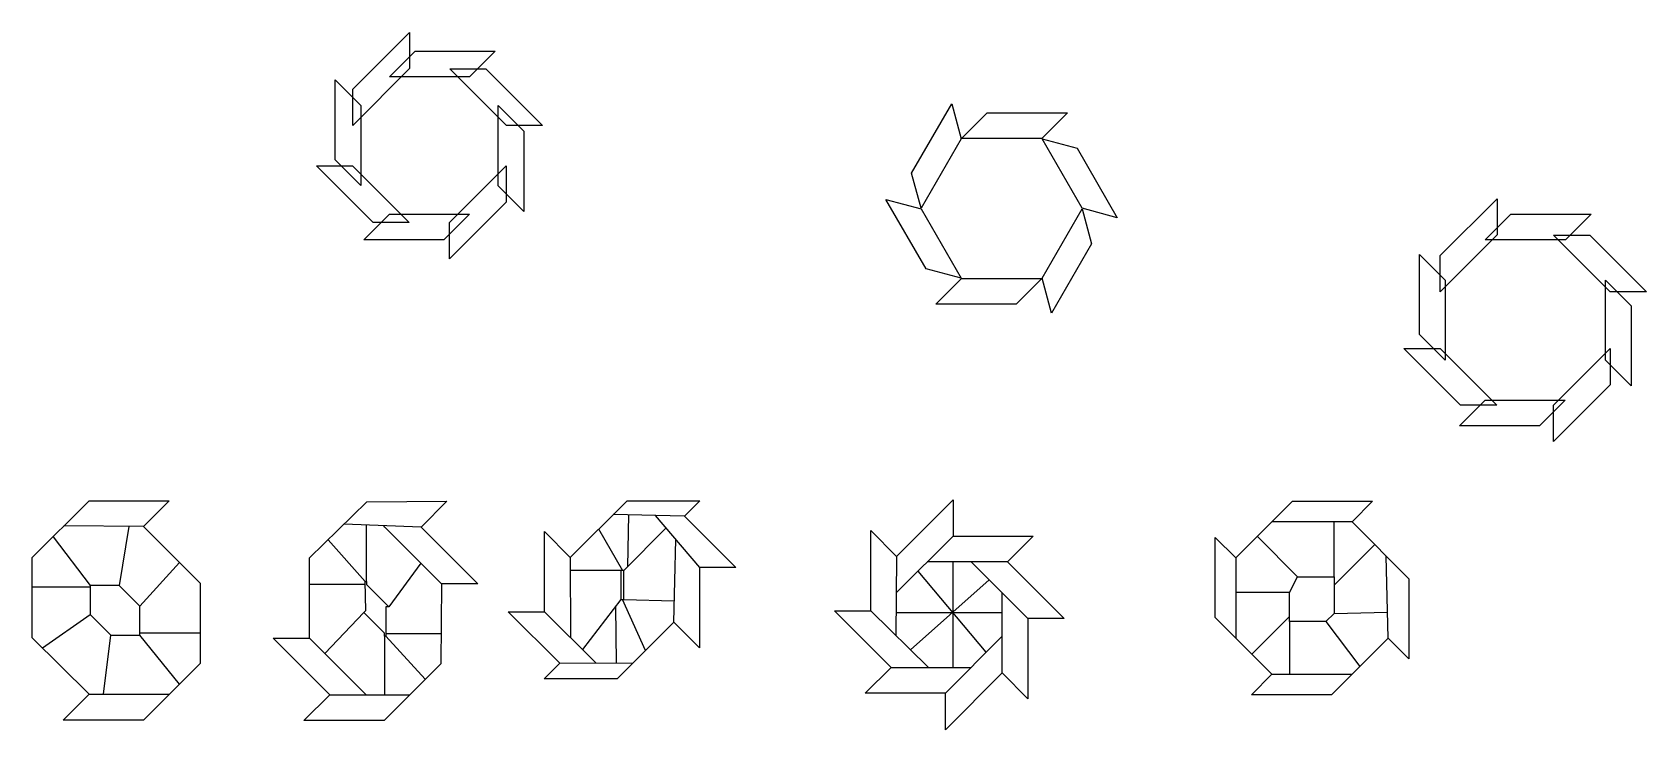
# Model space of a CAD drawing. Header units: millimetres. Extents: x 2512 to 2623, y 2007 to 2182.
# Drawn here: x 2512.1 to 2622.9, y 2134.3 to 2182.2 of the extents above.
import ezdxf

# ---------------------------------------------------------------- set-up
doc = ezdxf.new("R2010")
doc.units = ezdxf.units.MM

# ---------------------------------------------------------------- blocks, each defined once
blk = doc.blocks.new('*U1')
blk.add_lwpolyline([(-1.87, 0.88), (3.63, 0.88), (1.87, -0.88), (-3.63, -0.88)], close=True)
blk = doc.blocks.new('*U2')
at = {"color": 0, "linetype": 'ByBlock', "lineweight": -2, "transparency": 16777216}
for p, rotation in [((2574.16, 2146.87), 59.99999999999999), ((2584, 2145.34), 300.0000000000001), ((2573.28, 2141.19), 120), ((2583.12, 2139.66), 240), ((2577.76, 2137.58), 180)]:
    blk.add_blockref('*U1', p, dxfattribs=dict(at, rotation=rotation))
blk.add_blockref('*U1', (2579.52, 2148.95), dxfattribs=at)
blk = doc.blocks.new('*U3')
blk.add_lwpolyline([(-1.87, 0.88), (3.63, 0.88), (1.87, -0.88), (-3.63, -0.88)], close=True)
blk = doc.blocks.new('*U4')
at = {"color": 0, "linetype": 'ByBlock', "lineweight": -2, "transparency": 16777216}
for p, rotation in [((2576.46, 2147.77), 45.00000000000006), ((2584.36, 2146.52), 315), ((2574.2, 2144.08), 90.00000000000001), ((2585.37, 2142.31), 270), ((2575.21, 2139.87), 135), ((2583.11, 2138.62), 225), ((2578.9, 2137.61), 180)]:
    blk.add_blockref('*U3', p, dxfattribs=dict(at, rotation=rotation))
blk.add_blockref('*U3', (2580.67, 2148.78), dxfattribs=at)
blk = doc.blocks.new('*U5')
blk.add_lwpolyline([(-1.87, 0.88), (3.63, 0.88), (1.87, -0.88), (-3.63, -0.88)], close=True)
blk = doc.blocks.new('*U6')
at = {"color": 0, "linetype": 'ByBlock', "lineweight": -2, "transparency": 16777216}
for p, rotation in [((2602.52, 2147.76), 45), ((2611.54, 2146.51), 315.0000000000001), ((2600.02, 2143.5), 90), ((2612.79, 2141.74), 269.9999999999999), ((2601.27, 2138.73), 135), ((2610.29, 2137.48), 225), ((2605.52, 2136.24), 180)]:
    blk.add_blockref('*U5', p, dxfattribs=dict(at, rotation=rotation))
blk.add_blockref('*U5', (2607.29, 2149), dxfattribs=at)

msp = doc.modelspace()

# ---------------------------------------------------------------- linework, layer by layer
for p, q in [((2519.74, 2148.26), (2514.29, 2148.3)), ((2518.74, 2148.26), (2518.09, 2144.22)), ((2538.8, 2148.22), (2533.49, 2148.41)), ((2535.06, 2144.49), (2535.05, 2148.36)), ((2536.24, 2148.31), (2536.24, 2148.31)), ((2556.87, 2148.97), (2551.98, 2149.08)), ((2552.98, 2145.52), (2553.06, 2149.06)), ((2554.87, 2149.02), (2557.9, 2145.44)), ((2602.69, 2148.57), (2597.19, 2148.57)), ((2601.45, 2144.8), (2601.45, 2148.57)), ((2513.54, 2147.54), (2516.08, 2144.22)), ((2532.43, 2147.35), (2534.96, 2144.49)), ((2550.98, 2148.09), (2552.61, 2145.25)), ((2552.71, 2145.25), (2555.6, 2148.15)), ((2556.14, 2141.7), (2556.27, 2147.37)), ((2575.31, 2147.6), (2571.43, 2143.74)), ((2598.95, 2144.8), (2596.19, 2147.57)), ((2549.04, 2146.14), (2549.05, 2140.65)), ((2571.43, 2146.21), (2571.39, 2140.77)), ((2594.71, 2146.1), (2594.71, 2140.6)), ((2601.45, 2144.23), (2604.24, 2147.02)), ((2605.16, 2140.6), (2605.03, 2146.23)), ((2522.22, 2145.79), (2519.5, 2142.8)), ((2538.78, 2145.75), (2536.58, 2142.74)), ((2552.51, 2145.25), (2549.04, 2145.24)), ((2577.57, 2139.63), (2572.9, 2145.2)), ((2579.05, 2145.83), (2573.53, 2145.83)), ((2575.29, 2145.83), (2575.29, 2138.59)), ((2580.44, 2141.94), (2576.54, 2145.83)), ((2516.08, 2144.09), (2512.12, 2144.09)), ((2534.97, 2144.28), (2531.14, 2144.28)), ((2572.39, 2139.79), (2577.78, 2144.59)), ((2552.51, 2143.25), (2549.88, 2139.83)), ((2552.15, 2142.78), (2552.18, 2138.9)), ((2554.19, 2139.76), (2552.61, 2143.25)), ((2552.71, 2143.25), (2556.17, 2143.17)), ((2578.67, 2138.21), (2578.67, 2143.7)), ((2598.39, 2143.74), (2594.71, 2143.74)), ((2512.82, 2139.93), (2516.09, 2142.22)), ((2532.2, 2139.54), (2534.87, 2142.35)), ((2547.27, 2142.41), (2550.82, 2138.89)), ((2569.66, 2142.48), (2573.61, 2138.59)), ((2571.4, 2142.37), (2578.67, 2142.37)), ((2598.39, 2142.08), (2595.81, 2139.5)), ((2598.39, 2141.74), (2598.39, 2138.12)), ((2600.89, 2141.74), (2603.22, 2138.65)), ((2601.45, 2142.3), (2605.12, 2142.39)), ((2517.01, 2136.75), (2517.5, 2140.8)), ((2519.5, 2140.96), (2523.63, 2140.96)), ((2522.21, 2137.45), (2519.5, 2140.8)), ((2531.14, 2140.6), (2535.03, 2136.71)), ((2536.28, 2140.74), (2536.28, 2136.71)), ((2536.38, 2140.93), (2540.17, 2140.91)), ((2539.09, 2137.78), (2536.38, 2140.74)), ((2574.78, 2136.82), (2578.67, 2140.73)), ((2548.31, 2138.88), (2553.34, 2138.91)), ((2571.05, 2138.59), (2576.54, 2138.59)), ((2597.19, 2138.12), (2602.69, 2138.12)), ((2516.01, 2136.75), (2521.51, 2136.75)), ((2532.53, 2136.71), (2538.03, 2136.72))]:
    msp.add_line(p, q)
for points in [[(2516.01, 2150.02), (2521.51, 2150.02), (2519.74, 2148.26), (2523.63, 2144.37), (2523.63, 2138.87), (2519.74, 2134.98), (2514.24, 2134.98), (2516.01, 2136.75), (2512.12, 2140.63), (2512.12, 2146.13), (2516.01, 2150.02)], [(2535.07, 2149.96), (2540.57, 2149.99), (2538.8, 2148.22), (2542.69, 2144.33), (2540.19, 2144.33), (2540.15, 2138.83), (2536.26, 2134.94), (2530.76, 2134.94), (2532.53, 2136.71), (2528.64, 2140.6), (2531.14, 2140.6), (2531.14, 2146.1), (2535.07, 2149.96)], [(2552.93, 2150.03), (2557.93, 2150.03), (2556.87, 2148.97), (2560.4, 2145.44), (2557.9, 2145.44), (2557.9, 2139.94), (2556.14, 2141.7), (2552.25, 2137.82), (2547.25, 2137.82), (2548.31, 2138.88), (2544.77, 2142.41), (2547.27, 2142.41), (2547.27, 2147.91), (2549.04, 2146.14), (2552.93, 2150.03)], [(2575.31, 2147.6), (2580.81, 2147.6), (2579.05, 2145.83), (2582.94, 2141.94), (2580.44, 2141.94), (2580.44, 2136.44), (2578.67, 2138.21), (2574.78, 2134.32), (2574.78, 2136.82), (2569.28, 2136.82), (2571.05, 2138.59), (2567.16, 2142.48), (2569.66, 2142.48), (2569.66, 2147.98), (2571.43, 2146.21), (2575.31, 2150.1), (2575.31, 2147.6)], [(2598.6, 2149.99), (2604.1, 2149.99), (2602.69, 2148.57), (2606.58, 2144.68), (2606.58, 2139.18), (2605.16, 2140.6), (2601.28, 2136.71), (2595.78, 2136.71), (2597.19, 2138.12), (2593.3, 2142.01), (2593.3, 2147.51), (2594.71, 2146.1), (2598.6, 2149.99)], [(2540.19, 2144.33), (2536.3, 2148.22), (2536.24, 2148.31)], [(2552.51, 2145.25), (2552.51, 2143.25), (2552.71, 2143.25), (2552.71, 2145.25), (2552.51, 2145.25)], [(2598.95, 2144.8), (2601.45, 2144.8), (2601.45, 2142.3), (2600.89, 2141.74), (2598.39, 2141.74), (2598.39, 2143.74), (2598.95, 2144.8)]]:
    msp.add_lwpolyline(points)
for points in [[(2516.09, 2142.22), (2517.5, 2140.8), (2519.5, 2140.8), (2519.5, 2142.8), (2518.09, 2144.22), (2516.08, 2144.22)], [(2536.58, 2142.74), (2536.38, 2142.74), (2536.38, 2140.74), (2536.28, 2140.74), (2536.28, 2140.94), (2534.87, 2142.35), (2535.01, 2142.49), (2534.96, 2144.49), (2535.06, 2144.49), (2535.06, 2144.29)]]:
    msp.add_lwpolyline(points, close=True)

# ---------------------------------------------------------------- block references
for name, p in [('*U4', (-40.41, 31.2)), ('*U2', (0, 26.81)), ('*U6', (8.17, 19.8))]:
    msp.add_blockref(name, p)

doc.saveas('drawing.dxf')
